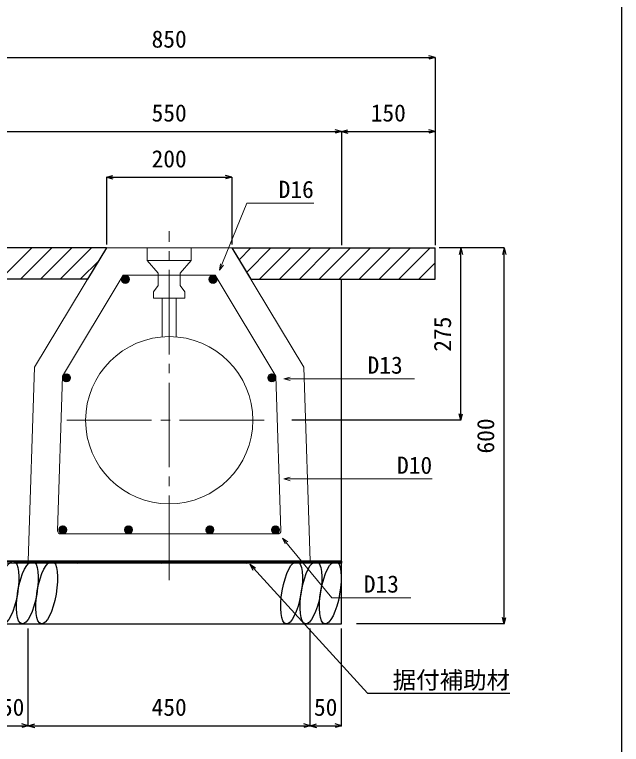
# Model space of a CAD drawing. Units: millimetres, scale not verified. Extents: x -9755 to 16726, y -7413 to 2028.
# Drawn here: x -4825 to -3855, y -303 to 862 of the extents above; entities that cross this region are included whole.
import ezdxf
from ezdxf.enums import TextEntityAlignment as Align

# ---------------------------------------------------------------- set-up
doc = ezdxf.new("R2010")
doc.units = ezdxf.units.MM
doc.header["$LTSCALE"] = 15
doc.linetypes.add('CHAIN2', pattern=[12, 9, -1, 1, -1])
doc.layers.add('0-1_ブロック', color=2, linetype='Continuous', lineweight=18)
doc.layers.add('0-A', color=7, linetype='Continuous', lineweight=18)
for name, color, linetype in [('0-3_鉄筋', 7, 'Continuous'), ('0-5_ｼﾞｮｲﾝﾄ詳細図', 7, 'Continuous'), ('0-6_寸法', 4, 'Continuous'), ('0-B', 4, 'Continuous'), ('0-F', 5, 'Continuous')]:
    doc.layers.add(name, color=color, linetype=linetype)
doc.styles.add('ＭＳ ゴシック', font='')
doc.styles.get('ＭＳ ゴシック').set_extended_font_data('MS Gothic')

msp = doc.modelspace()

# ---------------------------------------------------------------- linework, layer by layer
at = {"layer": '0-1_ブロック', "color": 7, "linetype": 'CHAIN2'}
for p, q in [((-4577.78, -40.09), (-4577.78, 517.02)), ((-4741.28, 214.91), (-4414.28, 214.91))]:
    msp.add_line(p, q, dxfattribs=at)
at = {"layer": '0-1_ブロック', "color": 3}
msp.add_line((-4477.78, 489.91), (-4677.78, 489.91), dxfattribs=at)
at = {"layer": '0-1_ブロック', "color": 7}
for p, q in [((-4542.78, 469.91), (-4542.78, 489.91)), ((-4612.78, 469.91), (-4595.28, 449.91)), ((-4560.28, 449.91), (-4542.78, 469.91)), ((-4653.08, 443.67), (-4644.01, 434.61)), ((-4652.07, 444.78), (-4642.9, 435.61)), ((-4650.82, 445.65), (-4642.03, 436.87)), ((-4649.28, 446.23), (-4641.45, 438.41)), ((-4647.31, 446.39), (-4641.29, 440.37)), ((-4595.28, 429.91), (-4595.28, 449.91)), ((-4560.28, 429.91), (-4560.28, 449.91)), ((-4513.08, 443.67), (-4504.01, 434.61)), ((-4512.07, 444.78), (-4502.9, 435.61)), ((-4510.82, 445.65), (-4502.03, 436.87)), ((-4509.28, 446.23), (-4501.45, 438.41)), ((-4507.31, 446.39), (-4501.29, 440.37)), ((-4654.24, 440.59), (-4647.09, 433.44)), ((-4654.07, 438.3), (-4649.38, 433.61)), ((-4653.82, 442.29), (-4645.39, 433.86)), ((-4514.24, 440.59), (-4507.09, 433.44)), ((-4514.07, 438.3), (-4509.38, 433.61)), ((-4513.82, 442.29), (-4505.39, 433.86)), ((-4595.28, 429.91), (-4602.78, 419.91)), ((-4560.28, 429.91), (-4552.78, 419.91)), ((-4552.78, 409.91), (-4552.78, 419.91)), ((-4588.78, 347.95), (-4588.78, 409.91)), ((-4566.78, 347.95), (-4566.78, 409.91)), ((-4748.17, 283.27), (-4741.02, 276.13)), ((-4748, 280.99), (-4743.31, 276.29)), ((-4747.75, 284.98), (-4739.32, 276.55)), ((-4747.01, 286.35), (-4737.94, 277.29)), ((-4746, 287.47), (-4736.83, 278.3)), ((-4744.75, 288.34), (-4735.96, 279.55)), ((-4743.21, 288.92), (-4735.38, 281.09)), ((-4741.24, 289.08), (-4735.22, 283.06)), ((-4414.31, 289.08), (-4420.33, 283.06)), ((-4412.35, 288.92), (-4420.17, 281.09)), ((-4410.81, 288.34), (-4419.59, 279.55)), ((-4409.55, 287.47), (-4418.72, 278.3)), ((-4408.55, 286.35), (-4417.61, 277.29)), ((-4407.8, 284.98), (-4416.23, 276.55)), ((-4407.38, 283.27), (-4414.53, 276.13)), ((-4407.55, 280.99), (-4412.24, 276.29)), ((-4754.24, 40.58), (-4747.09, 33.44)), ((-4754.07, 38.29), (-4749.38, 33.6)), ((-4753.82, 42.28), (-4745.39, 33.85)), ((-4753.08, 43.66), (-4744.01, 34.6)), ((-4752.07, 44.78), (-4742.9, 35.6)), ((-4750.82, 45.64), (-4742.03, 36.86)), ((-4749.28, 46.22), (-4741.45, 38.4)), ((-4747.31, 46.38), (-4741.29, 40.36)), ((-4649.24, 40.6), (-4642.09, 33.45)), ((-4649.07, 38.31), (-4644.38, 33.62)), ((-4648.82, 42.3), (-4640.39, 33.87)), ((-4648.08, 43.68), (-4639.01, 34.61)), ((-4647.07, 44.79), (-4637.9, 35.62)), ((-4645.82, 45.66), (-4637.03, 36.87)), ((-4644.28, 46.24), (-4636.45, 38.41)), ((-4642.31, 46.4), (-4636.29, 40.38)), ((-4519.24, 40.59), (-4512.09, 33.45)), ((-4519.07, 38.31), (-4514.38, 33.61)), ((-4518.82, 42.3), (-4510.39, 33.86)), ((-4518.08, 43.67), (-4509.01, 34.61)), ((-4517.07, 44.79), (-4507.9, 35.61)), ((-4515.82, 45.66), (-4507.03, 36.87)), ((-4514.28, 46.23), (-4506.45, 38.41)), ((-4512.31, 46.39), (-4506.29, 40.37)), ((-4414.41, 40.63), (-4407.27, 33.49)), ((-4414.25, 38.35), (-4409.55, 33.65)), ((-4414, 42.34), (-4405.56, 33.9)), ((-4413.25, 43.71), (-4404.19, 34.65)), ((-4412.25, 44.83), (-4403.07, 35.65)), ((-4410.99, 45.7), (-4402.21, 36.91)), ((-4409.45, 46.28), (-4401.63, 38.45)), ((-4407.49, 46.43), (-4401.47, 40.41))]:
    msp.add_line(p, q, dxfattribs=at)
at = {"layer": '0-1_ブロック'}
for p, q in [((-4651.43, 446.41), (-4748.23, 285.08)), ((-4504.12, 446.41), (-4651.43, 446.41)), ((-4504.12, 446.41), (-4407.32, 285.08)), ((-4756.18, 38.56), (-4748.23, 285.08)), ((-4399.37, 38.61), (-4407.32, 285.08)), ((-4751.18, 33.4), (-4404.37, 33.45))]:
    msp.add_line(p, q, dxfattribs=at)
at = {"layer": '0-1_ブロック', "color": 3}
for points in [[(-4802.78, -10.09), (-4352.78, -10.09), (-4362.78, 299.91), (-4477.78, 489.91)], [(-4802.78, -10.09), (-4792.78, 299.91), (-4677.78, 489.91)]]:
    msp.add_lwpolyline(points, dxfattribs=at)
at = {"layer": '0-1_ブロック', "color": 7}
for points in [[(-4542.78, 469.91), (-4612.78, 469.91), (-4612.78, 489.91)], [(-4552.78, 409.91), (-4602.78, 409.91), (-4602.78, 419.91)]]:
    msp.add_lwpolyline(points, dxfattribs=at)
at = {"layer": '0-1_ブロック'}
for centre in [(-4647.78, 439.91), (-4507.78, 439.91), (-4741.71, 282.59), (-4413.85, 282.59), (-4747.78, 39.9), (-4642.78, 39.91), (-4512.78, 39.91), (-4407.95, 39.95)]:
    msp.add_circle(centre, 6.5, dxfattribs=at)
at = {"layer": '0-1_ブロック', "color": 3}
msp.add_circle((-4577.78, 214.91), 133.5, dxfattribs=at)
at = {"layer": '0-1_ブロック'}
for centre, start, end in [((-4751.19, 38.4), 178.15239, 270.00892), ((-4404.37, 38.45), 270.00892, 1.84761)]:
    msp.add_arc(centre, 5, start, end, dxfattribs=at)
at = {"layer": '0-3_鉄筋'}
for p, q in [((-4677.78, 489.91), (-5002.78, 489.91)), ((-4847.18, 439.91), (-4797.18, 489.91)), ((-4815.36, 439.91), (-4765.36, 489.91)), ((-4783.54, 439.91), (-4733.54, 489.91)), ((-4751.72, 439.91), (-4701.72, 489.91)), ((-4677.78, 489.91), (-4708.04, 439.91)), ((-4477.78, 489.91), (-4152.78, 489.91)), ((-4477.78, 489.91), (-4447.51, 439.91)), ((-4466.23, 470.84), (-4447.16, 489.91)), ((-4454.23, 451.01), (-4415.34, 489.91)), ((-4433.52, 439.91), (-4383.52, 489.91)), ((-4401.7, 439.91), (-4351.7, 489.91)), ((-4369.88, 439.91), (-4319.88, 489.91)), ((-4338.06, 439.91), (-4288.06, 489.91)), ((-4306.24, 439.91), (-4256.24, 489.91)), ((-4274.42, 439.91), (-4224.42, 489.91)), ((-4242.6, 439.91), (-4192.6, 489.91)), ((-4210.78, 439.91), (-4160.78, 489.91)), ((-4152.78, 439.91), (-4152.78, 489.91)), ((-4719.9, 439.91), (-4689.85, 469.95)), ((-4178.96, 439.91), (-4152.78, 466.09)), ((-4708.04, 439.91), (-5002.78, 439.91)), ((-4447.51, 439.91), (-4152.78, 439.91)), ((-4302.78, -10.09), (-4302.78, 439.91))]:
    msp.add_line(p, q, dxfattribs=at)
at = {"layer": '0-5_ｼﾞｮｲﾝﾄ詳細図'}
for p, q in [((-4302.78, -10.09), (-4852.78, -10.09)), ((-4302.78, -110.09), (-4302.78, -10.09)), ((-4852.78, -110.09), (-4302.78, -110.09))]:
    msp.add_line(p, q, dxfattribs=at)
for centre in [(-4835.26, -60.08), (-4804.35, -60.08), (-4773.45, -60.08), (-4382.3, -60.08), (-4351.39, -60.08), (-4320.49, -60.08)]:
    msp.add_ellipse(centre, major_axis=(8.81, 49.96), ratio=0.3, dxfattribs=at)
at = {"layer": '0-6_寸法'}
for p, q in [((-5002.78, 793.95), (-4152.78, 793.95)), ((-4152.78, 793.95), (-4162.92, 796.67)), ((-4152.78, 793.95), (-4162.92, 791.23)), ((-4152.78, 793.95), (-4152.78, 676.01)), ((-4852.78, 676.01), (-4302.78, 676.01)), ((-4302.78, 676.01), (-4312.92, 678.72)), ((-4302.78, 676.01), (-4312.92, 673.29)), ((-4302.78, 676.01), (-4292.63, 678.72)), ((-4302.78, 676.01), (-4302.78, 494.53)), ((-4302.78, 676.01), (-4152.78, 676.01)), ((-4302.78, 676.01), (-4292.63, 673.29)), ((-4152.78, 676.01), (-4162.92, 678.72)), ((-4152.78, 676.01), (-4162.92, 673.29)), ((-4152.78, 676.01), (-4152.78, 494.53)), ((-4677.78, 602.8), (-4667.63, 605.52)), ((-4677.78, 602.8), (-4477.78, 602.8)), ((-4677.78, 602.8), (-4667.63, 600.08)), ((-4677.78, 602.8), (-4677.78, 495.7)), ((-4477.78, 602.8), (-4487.92, 605.52)), ((-4477.78, 602.8), (-4487.92, 600.08)), ((-4477.78, 602.8), (-4477.78, 495.7)), ((-4042.87, 489.91), (-4146.61, 489.91)), ((-4111.81, 489.91), (-4114.53, 479.76)), ((-4111.81, 214.91), (-4111.81, 489.91)), ((-4111.81, 489.91), (-4109.09, 479.76)), ((-4042.87, 489.91), (-4045.59, 479.76)), ((-4042.87, 39.91), (-4042.87, 489.91)), ((-4042.87, -110.09), (-4042.87, 489.91)), ((-4042.87, 489.91), (-4040.15, 479.76)), ((-4111.81, 214.91), (-4114.53, 225.05)), ((-4111.81, 214.91), (-4109.09, 225.05)), ((-4111.81, 214.91), (-4381.88, 214.91)), ((-4042.87, -110.09), (-4045.59, -99.95)), ((-4042.87, -110.09), (-4040.15, -99.95)), ((-4042.87, -110.09), (-4278.85, -110.09)), ((-4802.78, -272.64), (-4802.78, -117.49)), ((-4802.78, -272.64), (-4802.78, -117.49)), ((-4352.78, -272.64), (-4352.78, -117.49)), ((-4302.78, -272.64), (-4302.78, -117.49)), ((-4852.78, -272.64), (-4802.78, -272.64)), ((-4802.78, -272.64), (-4812.92, -269.92)), ((-4802.78, -272.64), (-4812.92, -275.36)), ((-4802.78, -272.64), (-4792.63, -269.92)), ((-4802.78, -272.64), (-4792.63, -269.92)), ((-4802.78, -272.64), (-4792.63, -275.36)), ((-4802.78, -272.64), (-4352.78, -272.64)), ((-4802.78, -272.64), (-4792.63, -275.36)), ((-4352.78, -272.64), (-4362.92, -269.92)), ((-4352.78, -272.64), (-4362.92, -275.36)), ((-4352.78, -272.64), (-4342.63, -269.92)), ((-4352.78, -272.64), (-4302.78, -272.64)), ((-4352.78, -272.64), (-4342.63, -275.36)), ((-4302.78, -272.64), (-4312.92, -269.92)), ((-4302.78, -272.64), (-4312.92, -275.36))]:
    msp.add_line(p, q, dxfattribs=at)
at = {"layer": '0-A'}
for p, q in [((-4497.37, 454.32), (-4453.84, 561.47)), ((-4453.84, 561.47), (-4346.7, 561.47)), ((-4497.37, 454.32), (-4496.07, 464.74)), ((-4497.37, 454.32), (-4491.04, 462.7)), ((-4394.93, 280.97), (-4384.79, 283.68)), ((-4394.93, 280.97), (-4185.73, 280.97)), ((-4394.93, 280.97), (-4384.79, 278.25)), ((-4394.6, 121.15), (-4384.45, 123.87)), ((-4394.6, 121.15), (-4157.59, 121.15)), ((-4394.6, 121.15), (-4384.45, 118.43)), ((-4397.03, 26.94), (-4392.65, 17.4)), ((-4317.86, -68.51), (-4191.74, -68.51))]:
    msp.add_line(p, q, dxfattribs=at)
msp.add_lwpolyline([(-4317.86, -68.51), (-4397.03, 26.94), (-4388.46, 20.87)], dxfattribs=at)
at = {"layer": '0-B'}
for p, q in [((-4826.33, -13.29), (-4823.13, -10.09)), ((-4824.21, -13.29), (-4821.01, -10.09)), ((-4822.09, -13.29), (-4818.89, -10.09)), ((-4819.97, -13.29), (-4816.77, -10.09)), ((-4817.85, -13.29), (-4814.65, -10.09)), ((-4815.73, -13.29), (-4812.53, -10.09)), ((-4813.61, -13.29), (-4810.41, -10.09)), ((-4811.48, -13.29), (-4808.28, -10.09)), ((-4809.36, -13.29), (-4806.16, -10.09)), ((-4807.24, -13.29), (-4804.04, -10.09)), ((-4805.12, -13.29), (-4801.92, -10.09)), ((-4803, -13.29), (-4799.8, -10.09)), ((-4800.88, -13.29), (-4797.68, -10.09)), ((-4798.76, -13.29), (-4795.56, -10.09)), ((-4796.63, -13.29), (-4793.43, -10.09)), ((-4794.51, -13.29), (-4791.31, -10.09)), ((-4792.39, -13.29), (-4789.19, -10.09)), ((-4790.27, -13.29), (-4787.07, -10.09)), ((-4788.15, -13.29), (-4784.95, -10.09)), ((-4786.03, -13.29), (-4782.83, -10.09)), ((-4783.91, -13.29), (-4780.71, -10.09)), ((-4781.79, -13.29), (-4778.59, -10.09)), ((-4779.66, -13.29), (-4776.46, -10.09)), ((-4777.54, -13.29), (-4774.34, -10.09)), ((-4775.42, -13.29), (-4772.22, -10.09)), ((-4773.3, -13.29), (-4770.1, -10.09)), ((-4771.18, -13.29), (-4767.98, -10.09)), ((-4769.06, -13.29), (-4765.86, -10.09)), ((-4766.94, -13.29), (-4763.74, -10.09)), ((-4764.81, -13.29), (-4761.61, -10.09)), ((-4762.69, -13.29), (-4759.49, -10.09)), ((-4760.57, -13.29), (-4757.37, -10.09)), ((-4758.45, -13.29), (-4755.25, -10.09)), ((-4756.33, -13.29), (-4753.13, -10.09)), ((-4754.21, -13.29), (-4751.01, -10.09)), ((-4752.09, -13.29), (-4748.89, -10.09)), ((-4749.97, -13.29), (-4746.77, -10.09)), ((-4747.84, -13.29), (-4744.64, -10.09)), ((-4745.72, -13.29), (-4742.52, -10.09)), ((-4743.6, -13.29), (-4740.4, -10.09)), ((-4741.48, -13.29), (-4738.28, -10.09)), ((-4739.36, -13.29), (-4736.16, -10.09)), ((-4737.24, -13.29), (-4734.04, -10.09)), ((-4735.12, -13.29), (-4731.92, -10.09)), ((-4733, -13.29), (-4729.8, -10.09)), ((-4730.87, -13.29), (-4727.67, -10.09)), ((-4728.75, -13.29), (-4725.55, -10.09)), ((-4726.63, -13.29), (-4723.43, -10.09)), ((-4724.51, -13.29), (-4721.31, -10.09)), ((-4722.39, -13.29), (-4719.19, -10.09)), ((-4720.27, -13.29), (-4717.07, -10.09)), ((-4718.15, -13.29), (-4714.95, -10.09)), ((-4716.02, -13.29), (-4712.82, -10.09)), ((-4713.9, -13.29), (-4710.7, -10.09)), ((-4711.78, -13.29), (-4708.58, -10.09)), ((-4709.66, -13.29), (-4706.46, -10.09)), ((-4707.54, -13.29), (-4704.34, -10.09)), ((-4705.42, -13.29), (-4702.22, -10.09)), ((-4703.3, -13.29), (-4700.1, -10.09)), ((-4701.18, -13.29), (-4697.98, -10.09)), ((-4699.05, -13.29), (-4695.85, -10.09)), ((-4696.93, -13.29), (-4693.73, -10.09)), ((-4694.81, -13.29), (-4691.61, -10.09)), ((-4692.69, -13.29), (-4689.49, -10.09)), ((-4690.57, -13.29), (-4687.37, -10.09)), ((-4688.45, -13.29), (-4685.25, -10.09)), ((-4686.33, -13.29), (-4683.13, -10.09)), ((-4684.2, -13.29), (-4681, -10.09)), ((-4682.08, -13.29), (-4678.88, -10.09)), ((-4679.96, -13.29), (-4676.76, -10.09)), ((-4677.84, -13.29), (-4674.64, -10.09)), ((-4675.72, -13.29), (-4672.52, -10.09)), ((-4673.6, -13.29), (-4670.4, -10.09)), ((-4671.48, -13.29), (-4668.28, -10.09)), ((-4669.36, -13.29), (-4666.16, -10.09)), ((-4667.23, -13.29), (-4664.03, -10.09)), ((-4665.11, -13.29), (-4661.91, -10.09)), ((-4662.99, -13.29), (-4659.79, -10.09)), ((-4660.87, -13.29), (-4657.67, -10.09)), ((-4658.75, -13.29), (-4655.55, -10.09)), ((-4656.63, -13.29), (-4653.43, -10.09)), ((-4654.51, -13.29), (-4651.31, -10.09)), ((-4652.38, -13.29), (-4649.18, -10.09)), ((-4650.26, -13.29), (-4647.06, -10.09)), ((-4648.14, -13.29), (-4644.94, -10.09)), ((-4646.02, -13.29), (-4642.82, -10.09)), ((-4643.9, -13.29), (-4640.7, -10.09)), ((-4641.78, -13.29), (-4638.58, -10.09)), ((-4639.66, -13.29), (-4636.46, -10.09)), ((-4637.54, -13.29), (-4634.34, -10.09)), ((-4635.41, -13.29), (-4632.21, -10.09)), ((-4633.29, -13.29), (-4630.09, -10.09)), ((-4631.17, -13.29), (-4627.97, -10.09)), ((-4629.05, -13.29), (-4625.85, -10.09)), ((-4626.93, -13.29), (-4623.73, -10.09)), ((-4624.81, -13.29), (-4621.61, -10.09)), ((-4622.69, -13.29), (-4619.49, -10.09)), ((-4620.57, -13.29), (-4617.37, -10.09)), ((-4618.44, -13.29), (-4615.24, -10.09)), ((-4616.32, -13.29), (-4613.12, -10.09)), ((-4614.2, -13.29), (-4611, -10.09)), ((-4612.08, -13.29), (-4608.88, -10.09)), ((-4609.96, -13.29), (-4606.76, -10.09)), ((-4607.84, -13.29), (-4604.64, -10.09)), ((-4605.72, -13.29), (-4602.52, -10.09)), ((-4603.59, -13.29), (-4600.39, -10.09)), ((-4601.47, -13.29), (-4598.27, -10.09)), ((-4599.35, -13.29), (-4596.15, -10.09)), ((-4597.23, -13.29), (-4594.03, -10.09)), ((-4595.11, -13.29), (-4591.91, -10.09)), ((-4592.99, -13.29), (-4589.79, -10.09)), ((-4590.87, -13.29), (-4587.67, -10.09)), ((-4588.75, -13.29), (-4585.55, -10.09)), ((-4586.62, -13.29), (-4583.42, -10.09)), ((-4584.5, -13.29), (-4581.3, -10.09)), ((-4582.38, -13.29), (-4579.18, -10.09)), ((-4580.26, -13.29), (-4577.06, -10.09)), ((-4578.14, -13.29), (-4574.94, -10.09)), ((-4576.02, -13.29), (-4572.82, -10.09)), ((-4573.9, -13.29), (-4570.7, -10.09)), ((-4571.77, -13.29), (-4568.57, -10.09)), ((-4569.65, -13.29), (-4566.45, -10.09)), ((-4567.53, -13.29), (-4564.33, -10.09)), ((-4565.41, -13.29), (-4562.21, -10.09)), ((-4563.29, -13.29), (-4560.09, -10.09)), ((-4561.17, -13.29), (-4557.97, -10.09)), ((-4559.05, -13.29), (-4555.85, -10.09)), ((-4556.93, -13.29), (-4553.73, -10.09)), ((-4554.8, -13.29), (-4551.6, -10.09)), ((-4552.68, -13.29), (-4549.48, -10.09)), ((-4550.56, -13.29), (-4547.36, -10.09)), ((-4548.44, -13.29), (-4545.24, -10.09)), ((-4546.32, -13.29), (-4543.12, -10.09)), ((-4544.2, -13.29), (-4541, -10.09)), ((-4542.08, -13.29), (-4538.88, -10.09)), ((-4539.95, -13.29), (-4536.75, -10.09)), ((-4537.83, -13.29), (-4534.63, -10.09)), ((-4535.71, -13.29), (-4532.51, -10.09)), ((-4533.59, -13.29), (-4530.39, -10.09)), ((-4531.47, -13.29), (-4528.27, -10.09)), ((-4529.35, -13.29), (-4526.15, -10.09)), ((-4527.23, -13.29), (-4524.03, -10.09)), ((-4525.11, -13.29), (-4521.91, -10.09)), ((-4522.98, -13.29), (-4519.78, -10.09)), ((-4520.86, -13.29), (-4517.66, -10.09)), ((-4518.74, -13.29), (-4515.54, -10.09)), ((-4516.62, -13.29), (-4513.42, -10.09)), ((-4514.5, -13.29), (-4511.3, -10.09)), ((-4512.38, -13.29), (-4509.18, -10.09)), ((-4510.26, -13.29), (-4507.06, -10.09)), ((-4508.14, -13.29), (-4504.94, -10.09)), ((-4506.01, -13.29), (-4502.81, -10.09)), ((-4503.89, -13.29), (-4500.69, -10.09)), ((-4501.77, -13.29), (-4498.57, -10.09)), ((-4499.65, -13.29), (-4496.45, -10.09)), ((-4497.53, -13.29), (-4494.33, -10.09)), ((-4495.41, -13.29), (-4492.21, -10.09)), ((-4493.29, -13.29), (-4490.09, -10.09)), ((-4491.16, -13.29), (-4487.96, -10.09)), ((-4489.04, -13.29), (-4485.84, -10.09)), ((-4486.92, -13.29), (-4483.72, -10.09)), ((-4484.8, -13.29), (-4481.6, -10.09)), ((-4482.68, -13.29), (-4479.48, -10.09)), ((-4480.56, -13.29), (-4477.36, -10.09)), ((-4478.44, -13.29), (-4475.24, -10.09)), ((-4476.32, -13.29), (-4473.12, -10.09)), ((-4474.19, -13.29), (-4470.99, -10.09)), ((-4472.07, -13.29), (-4468.87, -10.09)), ((-4469.95, -13.29), (-4466.75, -10.09)), ((-4467.83, -13.29), (-4464.63, -10.09)), ((-4465.71, -13.29), (-4462.51, -10.09)), ((-4463.59, -13.29), (-4460.39, -10.09)), ((-4461.47, -13.29), (-4458.27, -10.09)), ((-4459.34, -13.29), (-4456.14, -10.09)), ((-4457.22, -13.29), (-4454.02, -10.09)), ((-4455.1, -13.29), (-4451.9, -10.09)), ((-4452.98, -13.29), (-4449.78, -10.09)), ((-4450.86, -13.29), (-4447.66, -10.09)), ((-4448.74, -13.29), (-4445.54, -10.09)), ((-4446.62, -13.29), (-4443.42, -10.09)), ((-4444.5, -13.29), (-4441.3, -10.09)), ((-4442.37, -13.29), (-4439.17, -10.09)), ((-4440.25, -13.29), (-4437.05, -10.09)), ((-4438.13, -13.29), (-4434.93, -10.09)), ((-4436.01, -13.29), (-4432.81, -10.09)), ((-4433.89, -13.29), (-4430.69, -10.09)), ((-4431.77, -13.29), (-4428.57, -10.09)), ((-4429.65, -13.29), (-4426.45, -10.09)), ((-4427.52, -13.29), (-4424.32, -10.09)), ((-4425.4, -13.29), (-4422.2, -10.09)), ((-4423.28, -13.29), (-4420.08, -10.09)), ((-4421.16, -13.29), (-4417.96, -10.09)), ((-4419.04, -13.29), (-4415.84, -10.09)), ((-4416.92, -13.29), (-4413.72, -10.09)), ((-4414.8, -13.29), (-4411.6, -10.09)), ((-4412.68, -13.29), (-4409.48, -10.09)), ((-4410.55, -13.29), (-4407.35, -10.09)), ((-4408.43, -13.29), (-4405.23, -10.09)), ((-4406.31, -13.29), (-4403.11, -10.09)), ((-4404.19, -13.29), (-4400.99, -10.09)), ((-4402.07, -13.29), (-4398.87, -10.09)), ((-4399.95, -13.29), (-4396.75, -10.09)), ((-4397.83, -13.29), (-4394.63, -10.09)), ((-4395.71, -13.29), (-4392.51, -10.09)), ((-4393.58, -13.29), (-4390.38, -10.09)), ((-4391.46, -13.29), (-4388.26, -10.09)), ((-4389.34, -13.29), (-4386.14, -10.09)), ((-4387.22, -13.29), (-4384.02, -10.09)), ((-4385.1, -13.29), (-4381.9, -10.09)), ((-4382.98, -13.29), (-4379.78, -10.09)), ((-4380.86, -13.29), (-4377.66, -10.09)), ((-4378.73, -13.29), (-4375.53, -10.09)), ((-4376.61, -13.29), (-4373.41, -10.09)), ((-4374.49, -13.29), (-4371.29, -10.09)), ((-4372.37, -13.29), (-4369.17, -10.09)), ((-4370.25, -13.29), (-4367.05, -10.09)), ((-4368.13, -13.29), (-4364.93, -10.09)), ((-4366.01, -13.29), (-4362.81, -10.09)), ((-4363.89, -13.29), (-4360.69, -10.09)), ((-4361.76, -13.29), (-4358.56, -10.09)), ((-4359.64, -13.29), (-4356.44, -10.09)), ((-4357.52, -13.29), (-4354.32, -10.09)), ((-4355.4, -13.29), (-4352.2, -10.09)), ((-4353.28, -13.29), (-4350.08, -10.09)), ((-4351.16, -13.29), (-4347.96, -10.09)), ((-4349.04, -13.29), (-4345.84, -10.09)), ((-4346.91, -13.29), (-4343.71, -10.09)), ((-4344.79, -13.29), (-4341.59, -10.09)), ((-4342.67, -13.29), (-4339.47, -10.09)), ((-4340.55, -13.29), (-4337.35, -10.09)), ((-4338.43, -13.29), (-4335.23, -10.09)), ((-4336.31, -13.29), (-4333.11, -10.09)), ((-4334.19, -13.29), (-4330.99, -10.09)), ((-4332.07, -13.29), (-4328.87, -10.09)), ((-4329.94, -13.29), (-4326.74, -10.09)), ((-4327.82, -13.29), (-4324.62, -10.09)), ((-4325.7, -13.29), (-4322.5, -10.09)), ((-4323.58, -13.29), (-4320.38, -10.09)), ((-4321.46, -13.29), (-4318.26, -10.09)), ((-4319.34, -13.29), (-4316.14, -10.09)), ((-4317.22, -13.29), (-4314.02, -10.09)), ((-4315.09, -13.29), (-4311.89, -10.09)), ((-4312.97, -13.29), (-4309.77, -10.09)), ((-4310.85, -13.29), (-4307.65, -10.09)), ((-4308.73, -13.29), (-4305.53, -10.09)), ((-4306.61, -13.29), (-4303.41, -10.09)), ((-4304.49, -13.29), (-4302.78, -11.58)), ((-4448.98, -14.91), (-4261.29, -220.54)), ((-4448.98, -14.91), (-4444.15, -24.23)), ((-4448.98, -14.91), (-4440.14, -20.57)), ((-4261.29, -220.54), (-4033.76, -220.54))]:
    msp.add_line(p, q, dxfattribs=at)
msp.add_lwpolyline([(-4852.78, -10.09), (-4302.78, -10.09), (-4302.78, -13.29), (-4852.78, -13.29)], close=True, dxfattribs=at)
at = {"layer": '0-F'}
msp.add_lwpolyline([(-9755.46, -2027.5), (-9755.46, 2027.5), (-3855.46, 2027.5), (-3855.46, -2027.5)], close=True, dxfattribs=at)

# ---------------------------------------------------------------- texts
at = {"layer": '0-6_寸法', "style": 'ＭＳ ゴシック'}
for s, p in [('850', (-4605.9, 801.45)), ('550', (-4605.9, 683.51)), ('150', (-4255.9, 683.51)), ('200', (-4605.9, 610.3)), ('50', (-4846.53, -265.14)), ('450', (-4605.9, -265.14)), ('50', (-4346.53, -265.14))]:
    msp.add_text(s, height=27.49, dxfattribs=at).set_placement(p, align=Align.BOTTOM_LEFT)
for s, p in [('275', (-4119.31, 324.28)), ('600', (-4050.37, 161.78))]:
    msp.add_text(s, height=27.49, rotation=90, dxfattribs=at).set_placement(p, align=Align.BOTTOM_LEFT)
at = {"layer": '0-A', "color": 4, "style": 'ＭＳ ゴシック'}
for s, p in [('D16', (-4402.95, 561.47)), ('D13', (-4260.96, 281)), ('D10', (-4213.84, 121.15)), ('D13', (-4266.96, -68.48))]:
    msp.add_text(s, height=27.49, dxfattribs=at).set_placement(p, align=Align.BOTTOM_LEFT)
at = {"layer": '0-B', "style": 'ＭＳ ゴシック'}
msp.add_text('据付補助材', height=27.49, dxfattribs=at).set_placement((-4220.84, -221.8), align=Align.BOTTOM_LEFT)

doc.saveas('drawing.dxf')
